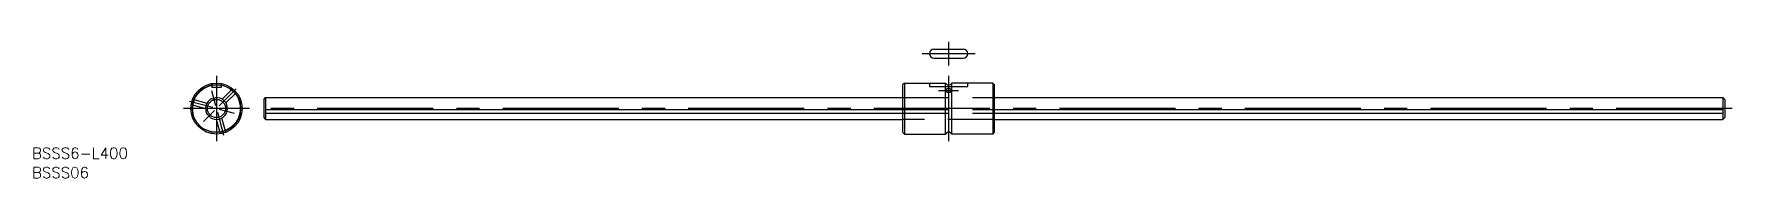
# Model space of a CAD drawing. Extents: x -50 to 415, y -19 to 18.
import ezdxf

# ---------------------------------------------------------------- set-up
doc = ezdxf.new("R2010")
doc.units = 0
doc.linetypes.add('CENTER', pattern=[50.8, 31.75, -6.35, 6.35, -6.35])
doc.linetypes.add('DASHED', pattern=[19.05, 12.7, -6.35])
doc.layers.get('0').update_dxf_attribs({"linetype": 'CONTINUOUS'})
doc.layers.add('CENTER', color=1, linetype='CENTER')
doc.styles.get("Standard").update_dxf_attribs({"font": 'txt.shx', "height": 3, "bigfont": 'bigfont.shx'})

msp = doc.modelspace()

# ---------------------------------------------------------------- linework, layer by layer
at = {"color": 7, "linetype": 'CONTINUOUS'}
for p, q in [((196.44, 16.31), (204.44, 16.31)), ((196.44, 13.81), (204.44, 13.81)), ((188.34, 7), (187.94, 6.6)), ((187.94, -6.6), (187.94, 6.6)), ((188.34, 7), (188.34, -7)), ((188.34, 7), (199.59, 7)), ((199.59, -7), (199.59, 7)), ((201.29, -7), (201.29, 7)), ((212.54, 7), (201.29, 7)), ((212.54, 7), (212.94, 6.6)), ((212.54, 7), (212.54, -7)), ((212.94, 6.6), (212.94, -6.6)), ((12.94, 2.5), (13.44, 3)), ((12.94, 2.5), (12.94, -2.5)), ((13.44, 3), (187.94, 3)), ((13.44, 3), (13.44, -3)), ((212.94, 3), (412.44, 3)), ((412.94, 2.5), (412.44, 3)), ((412.44, 3), (412.44, -3)), ((412.94, 2.5), (412.94, -2.5)), ((12.94, -2.5), (13.44, -3)), ((13.44, -0.25), (187.94, -0.25)), ((13.44, -1.28), (187.94, -1.28)), ((13.44, -3), (187.94, -3)), ((212.94, -0.25), (412.44, -0.25)), ((212.94, -1.28), (412.44, -1.28)), ((212.94, -3), (412.44, -3)), ((412.94, -2.5), (412.44, -3)), ((188.34, -7), (187.94, -6.6)), ((188.34, -7), (199.59, -7)), ((212.54, -7), (201.29, -7)), ((212.54, -7), (212.94, -6.6))]:
    msp.add_line(p, q, dxfattribs=at)
at = {"color": 3, "linetype": 'DASHED'}
for p, q in [((-1.25, 6.89), (-1.25, 5.8)), ((1.25, 5.8), (-1.25, 5.8)), ((1.25, 6.89), (1.25, 5.8)), ((4.39, 5.45), (1.52, 2.58)), ((195.19, 7), (195.19, 6.03)), ((195.19, 6.03), (205.69, 6.03)), ((205.69, 6.03), (205.69, 7)), ((-6.92, 1.08), (-3, 0.03)), ((-6.53, 2.53), (-2.61, 1.48)), ((5.45, 4.39), (2.58, 1.52)), ((187.94, 3), (212.94, 3)), ((1.08, -6.92), (0.03, -3)), ((2.53, -6.53), (1.48, -2.61)), ((187.94, -0.25), (212.94, -0.25)), ((187.94, -1.28), (212.94, -1.28)), ((212.94, -3), (187.94, -3))]:
    msp.add_line(p, q, dxfattribs=at)
at = {"color": 7, "linetype": 'CONTINUOUS'}
msp.add_polyline3d([(201.19, 4.95, 0), (201.19, 4.97, 0), (201.19, 5, 0), (201.19, 5.02, 0), (201.18, 5.05, 0), (201.17, 5.07, 0), (201.16, 5.1, 0), (201.15, 5.12, 0), (201.14, 5.14, 0), (201.12, 5.16, 0), (201.1, 5.19, 0), (201.09, 5.21, 0), (201.07, 5.23, 0), (201.04, 5.25, 0), (201.02, 5.27, 0), (201, 5.29, 0), (200.97, 5.3, 0), (200.95, 5.32, 0), (200.92, 5.34, 0), (200.89, 5.35, 0), (200.86, 5.37, 0), (200.83, 5.38, 0), (200.8, 5.39, 0), (200.76, 5.4, 0), (200.73, 5.41, 0), (200.7, 5.42, 0), (200.66, 5.43, 0), (200.62, 5.44, 0), (200.59, 5.44, 0), (200.55, 5.45, 0), (200.52, 5.45, 0), (200.48, 5.45, 0), (200.44, 5.45, 0), (200.41, 5.45, 0), (200.37, 5.45, 0), (200.33, 5.45, 0), (200.3, 5.44, 0), (200.26, 5.44, 0), (200.22, 5.43, 0), (200.19, 5.42, 0), (200.16, 5.41, 0), (200.12, 5.4, 0), (200.09, 5.39, 0), (200.06, 5.38, 0), (200.03, 5.37, 0), (200, 5.35, 0), (199.97, 5.34, 0), (199.94, 5.32, 0), (199.91, 5.3, 0), (199.89, 5.29, 0), (199.86, 5.27, 0), (199.84, 5.25, 0), (199.82, 5.23, 0), (199.8, 5.21, 0), (199.78, 5.19, 0), (199.76, 5.16, 0), (199.75, 5.14, 0), (199.74, 5.12, 0), (199.72, 5.1, 0), (199.72, 5.07, 0), (199.71, 5.05, 0), (199.7, 5.02, 0), (199.7, 5, 0), (199.69, 4.97, 0), (199.69, 4.95, 0), (199.69, 4.93, 0), (199.7, 4.9, 0), (199.7, 4.88, 0), (199.71, 4.85, 0), (199.72, 4.83, 0), (199.72, 4.8, 0), (199.74, 4.78, 0), (199.75, 4.76, 0), (199.76, 4.74, 0), (199.78, 4.71, 0), (199.8, 4.69, 0), (199.82, 4.67, 0), (199.84, 4.65, 0), (199.86, 4.63, 0), (199.89, 4.61, 0), (199.91, 4.59, 0), (199.94, 4.58, 0), (199.97, 4.56, 0), (200, 4.55, 0), (200.03, 4.53, 0), (200.06, 4.52, 0), (200.09, 4.51, 0), (200.12, 4.5, 0), (200.16, 4.49, 0), (200.19, 4.48, 0), (200.22, 4.47, 0), (200.26, 4.46, 0), (200.3, 4.46, 0), (200.33, 4.45, 0), (200.37, 4.45, 0), (200.41, 4.45, 0), (200.44, 4.45, 0), (200.48, 4.45, 0), (200.52, 4.45, 0), (200.55, 4.45, 0), (200.59, 4.46, 0), (200.62, 4.46, 0), (200.66, 4.47, 0), (200.7, 4.48, 0), (200.73, 4.49, 0), (200.76, 4.5, 0), (200.8, 4.51, 0), (200.83, 4.52, 0), (200.86, 4.53, 0), (200.89, 4.55, 0), (200.92, 4.56, 0), (200.95, 4.58, 0), (200.97, 4.59, 0), (201, 4.61, 0), (201.02, 4.63, 0), (201.04, 4.65, 0), (201.07, 4.67, 0), (201.09, 4.69, 0), (201.1, 4.71, 0), (201.12, 4.74, 0), (201.14, 4.76, 0), (201.15, 4.78, 0), (201.16, 4.8, 0), (201.17, 4.83, 0), (201.18, 4.85, 0), (201.19, 4.88, 0), (201.19, 4.9, 0), (201.19, 4.93, 0), (201.19, 4.95, 0)], dxfattribs=at)
for radius in [7, 6.6, 2.5]:
    msp.add_circle((0, 0), radius, dxfattribs=at)
at = {"color": 3, "linetype": 'DASHED'}
msp.add_circle((0, 0), 6.5, dxfattribs=at)
at = {"color": 7, "linetype": 'CONTINUOUS'}
for centre, radius, start, end in [((196.44, 15.06), 1.25, 90, 270), ((204.44, 15.06), 1.25, 270, 90), ((200.44, 7.47), 0.971, 208.94, 331.06), ((0, 0), 3, 115.1952, 214.8048), ((-0.98, 3.67), 1, 252.9266, 317.0734), ((0, 0), 3, 355.1952, 94.8048), ((-2.69, -2.69), 1, 12.9266, 77.0734), ((0, 0), 3, 235.1952, 334.8048), ((3.67, -0.98), 1, 132.9266, 197.0734), ((200.44, -7.47), 0.971, 28.94, 151.06)]:
    msp.add_arc(centre, radius, start, end, dxfattribs=at)
at = {"layer": 'CENTER', "color": 1, "linetype": 'CENTER'}
for p, q in [((207.69, 15.06), (193.19, 15.06)), ((200.44, 18.31), (200.44, 11.81)), ((-0.21, 0.77), (-1.29, 4.83)), ((0, 9), (0, -9)), ((0.71, 0.71), (5.39, 5.39)), ((197.69, 4.95), (203.19, 4.95)), ((200.44, 9), (200.44, -9)), ((9, 0), (-9, 0)), ((-0.97, 0.26), (-7.36, 1.97)), ((414.94, 0), (10.94, 0)), ((-0.57, -0.57), (-3.54, -3.54)), ((0.26, -0.97), (1.97, -7.36)), ((0.77, -0.21), (4.83, -1.29))]:
    msp.add_line(p, q, dxfattribs=at)

# ---------------------------------------------------------------- texts
at = {"color": 7, "linetype": 'CONTINUOUS'}
for s, p in [('BSSS6-L400', (-50.48, -13.79)), ('BSSS06', (-50.48, -19.12))]:
    msp.add_text(s, height=3, dxfattribs=at).set_placement(p)

doc.saveas('drawing.dxf')
